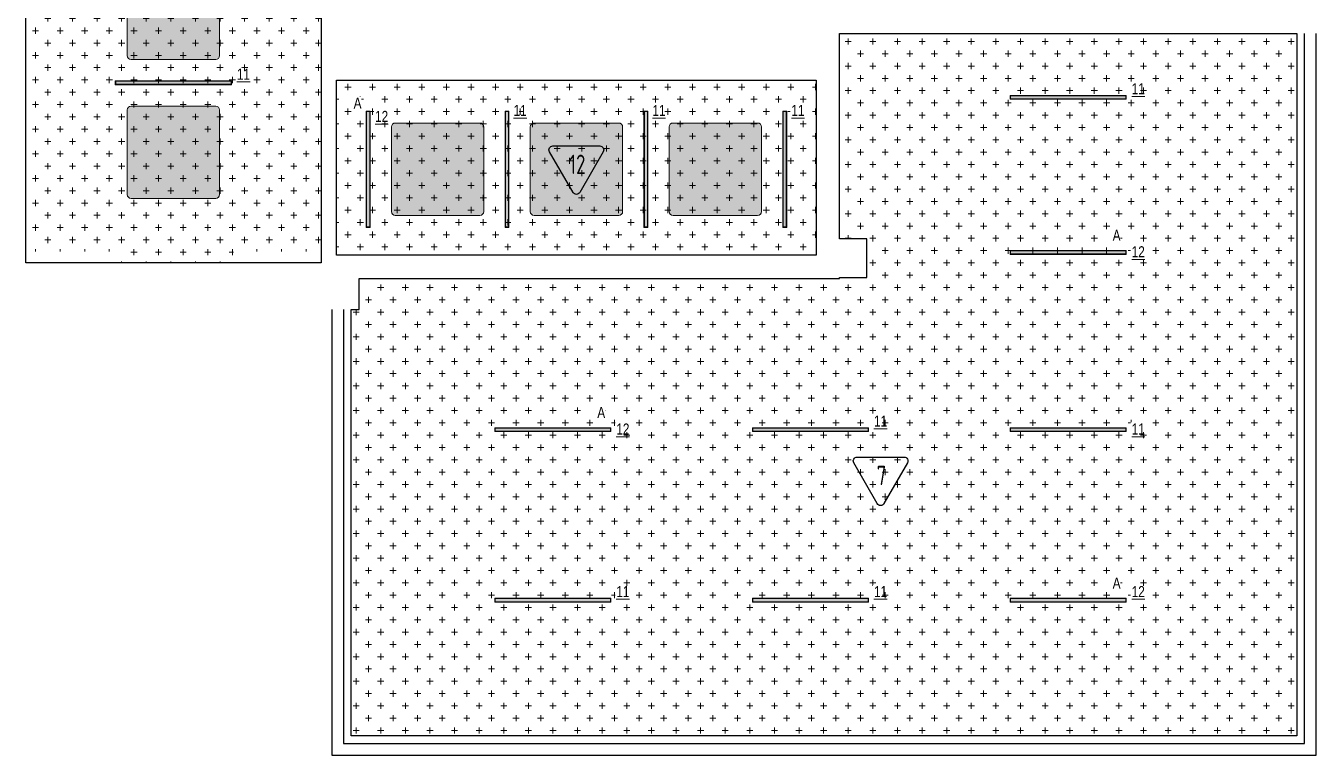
# Model space of a CAD drawing. Header units: millimetres. Extents: x -547274 to 397870, y -45599 to 141350.
# Drawn here: x -160139 to -143489, y 55306 to 64716 of the extents above; entities that cross this region are included whole.
import ezdxf

# ---------------------------------------------------------------- set-up
doc = ezdxf.new("R2010")
doc.units = ezdxf.units.MM
for name, color, linetype, lineweight in [('_ЭОМ_ОБЩ_Освещение_текст тип светильника', 172, 'Continuous', 50), ('_ЭОМ_светильник А', 1, 'Continuous', 35), ('_ЭОМ_светильник Р', 4, 'Continuous', 35), ('АР_Потолки_Штриховка', 252, 'Continuous', 0)]:
    doc.layers.add(name, color=color, linetype=linetype, lineweight=lineweight)
for name, color, linetype, lineweight, true_color in [('АР_Потолок_RAL 095 85 40', 7, 'Continuous', 5, 0xddc87a), ('АР_Потолок_RAL 100 70 20', 7, 'Continuous', 5, 0xb3ac85), ('АР_Потолок_Покраска', 7, 'Continuous', 5, 0x007399), ('АР_Потолок_Текстура дерево', 7, 'Continuous', 5, 0xe7bf8e)]:
    doc.layers.add(name, color=color, linetype=linetype, lineweight=lineweight, true_color=true_color)
doc.styles.add('ISOCPEUR', font='isocpeur.ttf', dxfattribs={"height": 799.9999999999999})
doc.styles.add('ГОСТ', font='cad.shx', dxfattribs={"width": 0.8})

# ---------------------------------------------------------------- blocks, each defined once
blk = doc.blocks.new('RVE-PLS5070-1500-P')
at = {"color": 0, "linetype": 'ByBlock', "lineweight": -2, "ltscale": 40}
for points in [[(750, -25), (-750, -25), (-750, 25), (750, 25)], [(745, -20), (-745, -20), (-745, 20), (745, 20)]]:
    blk.add_lwpolyline(points, close=True, dxfattribs=at)

msp = doc.modelspace()

# ---------------------------------------------------------------- hatches: boundary and pattern name
at = {"layer": 'АР_Потолки_Штриховка', "ltscale": 100, "true_color": 0xf8f6b0}
h = msp.add_hatch(color=51, dxfattribs=at)
h.dxf.hatch_style = 1
h.paths.add_polyline_path([(-157488.8534946668, 64000.68246216755), (-158978.8534946668, 64000.68246216755), (-158978.8534946668, 63960.68246216755), (-157488.8534946668, 63960.68246216755)])
h = msp.add_hatch(color=51, dxfattribs=at)
h.dxf.hatch_style = 1
h.paths.add_polyline_path([(-145943.7696302623, 63812.16573036526), (-147433.7696302623, 63812.16573036526), (-147433.7696302623, 63772.16573036526), (-145943.7696302623, 63772.16573036526)])
h = msp.add_hatch(color=51, dxfattribs=at)
h.dxf.hatch_style = 1
h.paths.add_polyline_path([(-155741.8535068263, 63610.68249285308), (-155741.8535068263, 62120.68249285308), (-155701.8535068263, 62120.68249285308), (-155701.8535068263, 63610.68249285308)])
h = msp.add_hatch(color=51, dxfattribs=at)
h.dxf.hatch_style = 1
h.paths.add_polyline_path([(-153949.8535068263, 63610.68249285308), (-153949.8535068263, 62120.68249285308), (-153909.8535068263, 62120.68249285308), (-153909.8535068263, 63610.68249285308)])
h = msp.add_hatch(color=51, dxfattribs=at)
h.dxf.hatch_style = 1
h.paths.add_polyline_path([(-152157.8535068263, 63610.68249285308), (-152157.8535068263, 62120.68249285308), (-152117.8535068263, 62120.68249285308), (-152117.8535068263, 63610.68249285308)])
h = msp.add_hatch(color=51, dxfattribs=at)
h.dxf.hatch_style = 1
h.paths.add_polyline_path([(-150365.8535068263, 63610.68249285308), (-150365.8535068263, 62120.68249285308), (-150325.8535068263, 62120.68249285308), (-150325.8535068263, 63610.68249285308)])
h = msp.add_hatch(color=51, dxfattribs=at)
h.dxf.hatch_style = 1
h.paths.add_polyline_path([(-145943.7696302623, 61812.16573036526), (-147433.7696302623, 61812.16573036526), (-147433.7696302623, 61772.16573036526), (-145943.7696302623, 61772.16573036526)])
h = msp.add_hatch(color=51, dxfattribs=at)
h.dxf.hatch_style = 1
h.paths.add_polyline_path([(-152593.8535030116, 59525.6824583462), (-154083.8535030116, 59525.6824583462), (-154083.8535030116, 59485.6824583462), (-152593.8535030116, 59485.6824583462)])
h = msp.add_hatch(color=51, dxfattribs=at)
h.dxf.hatch_style = 1
h.paths.add_polyline_path([(-149268.8115666369, 59525.6824583462), (-150758.8115666369, 59525.6824583462), (-150758.8115666369, 59485.6824583462), (-149268.8115666369, 59485.6824583462)])
h = msp.add_hatch(color=51, dxfattribs=at)
h.dxf.hatch_style = 1
h.paths.add_polyline_path([(-145943.7696302623, 59525.6824583462), (-147433.7696302623, 59525.6824583462), (-147433.7696302623, 59485.6824583462), (-145943.7696302623, 59485.6824583462)])
h = msp.add_hatch(color=51, dxfattribs=at)
h.dxf.hatch_style = 1
h.paths.add_polyline_path([(-152593.8535030116, 57325.6824583462), (-154083.8535030116, 57325.6824583462), (-154083.8535030116, 57285.6824583462), (-152593.8535030116, 57285.6824583462)])
h = msp.add_hatch(color=51, dxfattribs=at)
h.dxf.hatch_style = 1
h.paths.add_polyline_path([(-149268.8115666369, 57325.6824583462), (-150758.8115666369, 57325.6824583462), (-150758.8115666369, 57285.6824583462), (-149268.8115666369, 57285.6824583462)])
h = msp.add_hatch(color=51, dxfattribs=at)
h.dxf.hatch_style = 1
h.paths.add_polyline_path([(-145943.7696302623, 57325.6824583462), (-147433.7696302623, 57325.6824583462), (-147433.7696302623, 57285.6824583462), (-145943.7696302623, 57285.6824583462)])
at = {"layer": 'АР_Потолок_RAL 100 70 20', "transparency": 33554687}
h = msp.add_hatch(color=256, dxfattribs=at)
h.dxf.hatch_style = 1
h.paths.add_polyline_path([(-157687.8535030115, 64280.68245835285, 0.4142135623730951), (-157637.8535030115, 64330.68245835285), (-157637.8535030115, 65422.68245835285, 0.4142135623730951), (-157687.8535030115, 65472.68245835285), (-158779.8535030115, 65472.68245835285, 0.4142135623730951), (-158829.8535030115, 65422.68245835285), (-158829.8535030115, 64330.68245835285, 0.4142135623730951), (-158779.8535030115, 64280.68245835285)])
at = {"layer": 'АР_Потолок_Покраска'}
h = msp.add_hatch(dxfattribs=at)
h.set_pattern_fill('CROSS', color=256, scale=25)
h.set_pattern_definition([(0, (-391511.0040916806, 37664.41154646364), (158.75, 158.75), [79.375, -238.125]), (90, (-391471.3165916806, 37624.72404646364), (-158.75, 158.75), [79.375, -238.125])])
h.paths.add_polyline_path([(-160138.8535030116, 75185.87241144881), (-156328.8535030116, 75185.87241144881), (-156328.8535030115, 61804.8499425003), (-157458.8535030115, 61804.84994250044), (-157458.8535030115, 61655.68245835241), (-159013.8535030111, 61660.26620043191), (-159013.8535030111, 61804.8499425003), (-160138.8535030113, 61804.84994250044), (-160138.8535030112, 72481.74042382564), (-160138.8535030115, 73985.84277374753)])
h = msp.add_hatch(dxfattribs=at)
h.set_pattern_fill('CROSS', color=256, scale=25)
h.set_pattern_definition([(0, (-404677.7731543427, 50385.22677452803), (158.75, 158.75), [79.375, -238.125]), (90, (-404638.0856543427, 50345.53927452803), (-158.75, 158.75), [79.375, -238.125])])
h.paths.add_polyline_path([(-149638.8535030115, 64615.68245835253), (-143738.8535030117, 64615.68237634604), (-143738.8535030115, 55555.68245835247), (-155938.8535030115, 55555.68245835247), (-155938.8535030116, 61055.68245833961), (-155838.8533329405, 61055.68245833961), (-155838.8533329405, 61455.68245835252), (-149638.8535030115, 61455.68245835248), (-149638.5180120141, 61468.64900237776), (-149288.517841943, 61468.64900237776), (-149288.517841943, 61968.64900237785), (-149638.5180120141, 61968.64900237785)])
h = msp.add_hatch(dxfattribs=at)
h.set_pattern_fill('CROSS', color=256, scale=25)
h.set_pattern_definition([(0, (-388590.5500732778, 25984.5621657731), (158.75, 158.75), [79.375, -238.125]), (90, (-388550.8625732778, 25944.8746657731), (-158.75, 158.75), [79.375, -238.125])])
h.paths.add_polyline_path([(-156128.8535030117, 64015.6825106644), (-149938.8535030116, 64015.68251066428), (-149938.8535030115, 61755.68245835253), (-156128.8535030116, 61755.68245835253)])
at = {"layer": 'АР_Потолок_Текстура дерево', "transparency": 33554687}
h = msp.add_hatch(color=256, dxfattribs=at)
h.dxf.hatch_style = 1
h.paths.add_polyline_path([(-158779.8535030115, 63680.68245835285, 0.4142135623730951), (-158829.8535030115, 63630.68245835285), (-158829.8535030115, 62538.68245835285, 0.4142135623730951), (-158779.8535030115, 62488.68245835285), (-157687.8535030115, 62488.68245835285, 0.4142135623730951), (-157637.8535030115, 62538.68245835285), (-157637.8535030115, 63630.68245835285, 0.4142135623730951), (-157687.8535030115, 63680.68245835285)])

# ---------------------------------------------------------------- linework, layer by layer
for points in [[(-160138.8535030115, 75185.87241144881), (-156328.8535030115, 75185.87241144881), (-156328.8535030115, 61655.68245835241), (-160138.8535030113, 61655.68245835241), (-160138.8535030112, 72481.74042382564), (-160138.8535030115, 74865.68245835253)], [(-149638.8535030115, 64615.68245835253), (-143738.8535030117, 64615.68237634604), (-143738.8535030115, 55555.68245835247), (-155938.8535030115, 55555.68245835247), (-155938.8535030116, 61055.68245833961), (-155838.8533329405, 61055.68245833961), (-155838.8533329405, 61455.68245835252), (-149638.8535030115, 61455.68245835248), (-149638.5180120141, 61468.64900237776), (-149288.517841943, 61468.64900237776), (-149288.517841943, 61968.64900237785), (-149638.5180120141, 61968.64900237785)], [(-156128.8535030117, 64015.6825106644), (-149938.8535030116, 64015.68251066428), (-149938.8535030115, 61755.68245835253), (-156128.8535030116, 61755.68245835253)]]:
    msp.add_lwpolyline(points, close=True)
for points in [[(-156188.8535030116, 61055.68245833961), (-156188.8535030111, 55305.68245835247), (-143488.8535030115, 55305.68245835199), (-143488.8535030115, 64615.68245835253)], [(-156038.8535030116, 61055.68245833962), (-156038.8535030111, 55455.68245835246), (-143638.8535030115, 55455.682458352), (-143638.8535030115, 64615.68245835253)]]:
    msp.add_lwpolyline(points)
for points in [[(-153338.0795247783, 63165.63701605884), (-152731.8615844478, 63165.63701605884, -0.5773494962845065), (-152688.5603349437, 63090.63725340454), (-152991.6692197551, 62565.63726520626, -0.5773541042744643), (-153078.2720477809, 62565.63726520626), (-153381.3807094325, 63090.63686788169, -0.5773491286020777), (-153338.0795247783, 63165.63701605884, -1.710881644036777e-06)], [(-153338.0795247784, 63165.63701605885), (-152731.8615844478, 63165.63701605885, -0.5773494962845065), (-152688.5603349438, 63090.63725340454), (-152991.6692197552, 62565.63726520626, -0.5773541042744643), (-153078.272047781, 62565.63726520626), (-153381.3807094326, 63090.6368678817, -0.5773491286020777), (-153338.0795247784, 63165.63701605885, -1.710881644036777e-06)], [(-149412.1351789659, 59151.62570657721), (-148805.9172382365, 59151.62570657698, -0.5773494962845065), (-148762.6159891196, 59076.62594388134), (-149065.7248736362, 58551.62595567315, -0.5773541042744643), (-149152.3277016476, 58551.62595567315), (-149455.4363636114, 59076.62555840984, -0.5773491286020777), (-149412.1351789659, 59151.62570657721, -1.710881644036777e-06)]]:
    msp.add_lwpolyline(points, format="xyb")
at = {"layer": 'АР_Потолки_Штриховка', "color": 18, "ltscale": 100, "true_color": 0x000000}
for points in [[(-158779.8535030115, 65472.68245835285), (-157687.8535030115, 65472.68245835285, -0.414213562373095), (-157637.8535030115, 65422.68245835285), (-157637.8535030115, 64330.68245835285, -0.414213562373095), (-157687.8535030115, 64280.68245835285), (-158779.8535030115, 64280.68245835285, -0.414213562373095), (-158829.8535030115, 64330.68245835285), (-158829.8535030115, 65422.68245835285, -0.414213562373095)], [(-158779.8535030115, 63680.68245835285), (-157687.8535030115, 63680.68245835285, -0.414213562373095), (-157637.8535030115, 63630.68245835285), (-157637.8535030115, 62538.68245835285, -0.414213562373095), (-157687.8535030115, 62488.68245835285), (-158779.8535030115, 62488.68245835285, -0.414213562373095), (-158829.8535030115, 62538.68245835285), (-158829.8535030115, 63630.68245835285, -0.414213562373095)]]:
    msp.add_lwpolyline(points, format="xyb", close=True, dxfattribs=at)
for points in [[(-157483.8534946668, 64005.68246216755), (-158983.8534946668, 64005.68246216755), (-158983.8534946668, 63955.68246216755), (-157483.8534946668, 63955.68246216755)], [(-157488.8534946668, 64000.68246216755), (-158978.8534946668, 64000.68246216755), (-158978.8534946668, 63960.68246216755), (-157488.8534946668, 63960.68246216755)], [(-145938.7696302623, 63817.16573036526), (-147438.7696302623, 63817.16573036526), (-147438.7696302623, 63767.16573036526), (-145938.7696302623, 63767.16573036526)], [(-145943.7696302623, 63812.16573036526), (-147433.7696302623, 63812.16573036526), (-147433.7696302623, 63772.16573036526), (-145943.7696302623, 63772.16573036526)], [(-155746.8535068263, 63615.68249285308), (-155746.8535068263, 62115.68249285308), (-155696.8535068263, 62115.68249285308), (-155696.8535068263, 63615.68249285308)], [(-155741.8535068263, 63610.68249285308), (-155741.8535068263, 62120.68249285308), (-155701.8535068263, 62120.68249285308), (-155701.8535068263, 63610.68249285308)], [(-153954.8535068263, 63615.68249285308), (-153954.8535068263, 62115.68249285308), (-153904.8535068263, 62115.68249285308), (-153904.8535068263, 63615.68249285308)], [(-153949.8535068263, 63610.68249285308), (-153949.8535068263, 62120.68249285308), (-153909.8535068263, 62120.68249285308), (-153909.8535068263, 63610.68249285308)], [(-152162.8535068263, 63615.68249285308), (-152162.8535068263, 62115.68249285308), (-152112.8535068263, 62115.68249285308), (-152112.8535068263, 63615.68249285308)], [(-152157.8535068263, 63610.68249285308), (-152157.8535068263, 62120.68249285308), (-152117.8535068263, 62120.68249285308), (-152117.8535068263, 63610.68249285308)], [(-150370.8535068263, 63615.68249285308), (-150370.8535068263, 62115.68249285308), (-150320.8535068263, 62115.68249285308), (-150320.8535068263, 63615.68249285308)], [(-150365.8535068263, 63610.68249285308), (-150365.8535068263, 62120.68249285308), (-150325.8535068263, 62120.68249285308), (-150325.8535068263, 63610.68249285308)], [(-145938.7696302623, 61817.16573036526), (-147438.7696302623, 61817.16573036526), (-147438.7696302623, 61767.16573036526), (-145938.7696302623, 61767.16573036526)], [(-145943.7696302623, 61812.16573036526), (-147433.7696302623, 61812.16573036526), (-147433.7696302623, 61772.16573036526), (-145943.7696302623, 61772.16573036526)], [(-152588.8535030116, 59530.6824583462), (-154088.8535030116, 59530.6824583462), (-154088.8535030116, 59480.6824583462), (-152588.8535030116, 59480.6824583462)], [(-152593.8535030116, 59525.6824583462), (-154083.8535030116, 59525.6824583462), (-154083.8535030116, 59485.6824583462), (-152593.8535030116, 59485.6824583462)], [(-149263.8115666369, 59530.6824583462), (-150763.8115666369, 59530.6824583462), (-150763.8115666369, 59480.6824583462), (-149263.8115666369, 59480.6824583462)], [(-149268.8115666369, 59525.6824583462), (-150758.8115666369, 59525.6824583462), (-150758.8115666369, 59485.6824583462), (-149268.8115666369, 59485.6824583462)], [(-145938.7696302623, 59530.6824583462), (-147438.7696302623, 59530.6824583462), (-147438.7696302623, 59480.6824583462), (-145938.7696302623, 59480.6824583462)], [(-145943.7696302623, 59525.6824583462), (-147433.7696302623, 59525.6824583462), (-147433.7696302623, 59485.6824583462), (-145943.7696302623, 59485.6824583462)], [(-152588.8535030116, 57330.6824583462), (-154088.8535030116, 57330.6824583462), (-154088.8535030116, 57280.6824583462), (-152588.8535030116, 57280.6824583462)], [(-152593.8535030116, 57325.6824583462), (-154083.8535030116, 57325.6824583462), (-154083.8535030116, 57285.6824583462), (-152593.8535030116, 57285.6824583462)], [(-149263.8115666369, 57330.6824583462), (-150763.8115666369, 57330.6824583462), (-150763.8115666369, 57280.6824583462), (-149263.8115666369, 57280.6824583462)], [(-149268.8115666369, 57325.6824583462), (-150758.8115666369, 57325.6824583462), (-150758.8115666369, 57285.6824583462), (-149268.8115666369, 57285.6824583462)], [(-145938.7696302623, 57330.6824583462), (-147438.7696302623, 57330.6824583462), (-147438.7696302623, 57280.6824583462), (-145938.7696302623, 57280.6824583462)], [(-145943.7696302623, 57325.6824583462), (-147433.7696302623, 57325.6824583462), (-147433.7696302623, 57285.6824583462), (-145943.7696302623, 57285.6824583462)]]:
    msp.add_lwpolyline(points, close=True, dxfattribs=at)
at = {"layer": 'АР_Потолки_Штриховка', "color": 18, "lineweight": 18, "ltscale": 100, "true_color": 0x000000}
for points in [[(-157483.8534946667, 64005.68246216755), (-158983.8534946667, 64005.68246216755), (-158983.8534946667, 63955.68246216755), (-157483.8534946667, 63955.68246216755)], [(-157488.8534946667, 64000.68246216755), (-158978.8534946667, 64000.68246216755), (-158978.8534946667, 63960.68246216755), (-157488.8534946667, 63960.68246216755)], [(-145938.7696302622, 63817.16573036523), (-147438.7696302622, 63817.16573036523), (-147438.7696302622, 63767.16573036523), (-145938.7696302622, 63767.16573036523)], [(-145943.7696302622, 63812.16573036523), (-147433.7696302622, 63812.16573036523), (-147433.7696302622, 63772.16573036523), (-145943.7696302622, 63772.16573036523)], [(-155746.8535068263, 63615.68249285306), (-155746.8535068263, 62115.68249285306), (-155696.8535068263, 62115.68249285306), (-155696.8535068263, 63615.68249285306)], [(-155741.8535068263, 63610.68249285306), (-155741.8535068263, 62120.68249285306), (-155701.8535068263, 62120.68249285306), (-155701.8535068263, 63610.68249285306)], [(-153954.8535068263, 63615.68249285306), (-153954.8535068263, 62115.68249285306), (-153904.8535068263, 62115.68249285306), (-153904.8535068263, 63615.68249285306)], [(-153949.8535068263, 63610.68249285306), (-153949.8535068263, 62120.68249285306), (-153909.8535068263, 62120.68249285306), (-153909.8535068263, 63610.68249285306)], [(-152162.8535068263, 63615.68249285306), (-152162.8535068263, 62115.68249285306), (-152112.8535068263, 62115.68249285306), (-152112.8535068263, 63615.68249285306)], [(-152157.8535068263, 63610.68249285306), (-152157.8535068263, 62120.68249285306), (-152117.8535068263, 62120.68249285306), (-152117.8535068263, 63610.68249285306)], [(-150370.8535068263, 63615.68249285306), (-150370.8535068263, 62115.68249285306), (-150320.8535068263, 62115.68249285306), (-150320.8535068263, 63615.68249285306)], [(-150365.8535068263, 63610.68249285306), (-150365.8535068263, 62120.68249285306), (-150325.8535068263, 62120.68249285306), (-150325.8535068263, 63610.68249285306)], [(-145938.7696302622, 61817.16573036523), (-147438.7696302622, 61817.16573036523), (-147438.7696302622, 61767.16573036523), (-145938.7696302622, 61767.16573036523)], [(-145943.7696302622, 61812.16573036523), (-147433.7696302622, 61812.16573036523), (-147433.7696302622, 61772.16573036523), (-145943.7696302622, 61772.16573036523)], [(-152588.8535030116, 59530.68245834616), (-154088.8535030116, 59530.68245834616), (-154088.8535030116, 59480.68245834616), (-152588.8535030116, 59480.68245834616)], [(-152593.8535030116, 59525.68245834616), (-154083.8535030116, 59525.68245834616), (-154083.8535030116, 59485.68245834616), (-152593.8535030116, 59485.68245834616)], [(-149263.8115666369, 59530.68245834616), (-150763.8115666369, 59530.68245834616), (-150763.8115666369, 59480.68245834616), (-149263.8115666369, 59480.68245834616)], [(-149268.8115666369, 59525.68245834616), (-150758.8115666369, 59525.68245834616), (-150758.8115666369, 59485.68245834616), (-149268.8115666369, 59485.68245834616)], [(-145938.7696302622, 59530.68245834616), (-147438.7696302622, 59530.68245834616), (-147438.7696302622, 59480.68245834616), (-145938.7696302622, 59480.68245834616)], [(-145943.7696302622, 59525.68245834616), (-147433.7696302622, 59525.68245834616), (-147433.7696302622, 59485.68245834616), (-145943.7696302622, 59485.68245834616)], [(-152588.8535030116, 57330.68245834616), (-154088.8535030116, 57330.68245834616), (-154088.8535030116, 57280.68245834616), (-152588.8535030116, 57280.68245834616)], [(-152593.8535030116, 57325.68245834616), (-154083.8535030116, 57325.68245834616), (-154083.8535030116, 57285.68245834616), (-152593.8535030116, 57285.68245834616)], [(-149263.8115666369, 57330.68245834616), (-150763.8115666369, 57330.68245834616), (-150763.8115666369, 57280.68245834616), (-149263.8115666369, 57280.68245834616)], [(-149268.8115666369, 57325.68245834616), (-150758.8115666369, 57325.68245834616), (-150758.8115666369, 57285.68245834616), (-149268.8115666369, 57285.68245834616)], [(-145938.7696302622, 57330.68245834616), (-147438.7696302622, 57330.68245834616), (-147438.7696302622, 57280.68245834616), (-145938.7696302622, 57280.68245834616)], [(-145943.7696302622, 57325.68245834616), (-147433.7696302622, 57325.68245834616), (-147433.7696302622, 57285.68245834616), (-145943.7696302622, 57285.68245834616)]]:
    msp.add_lwpolyline(points, close=True, dxfattribs=at)

# ---------------------------------------------------------------- block references
at = {"layer": '_ЭОМ_светильник А', "color": 18, "lineweight": 18, "ltscale": 100, "true_color": 0x000000, "rotation": 270}
msp.add_blockref('RVE-PLS5070-1500-P', (-155721.8535068263, 62865.68249285306), dxfattribs=at)
at = {"layer": '_ЭОМ_светильник Р', "color": 18, "lineweight": 18, "ltscale": 100, "true_color": 0x000000, "rotation": 89.99999999999997}
for p in [(-153929.8535068263, 62865.68249285306), (-152137.8535068263, 62865.68249285306), (-150345.8535068263, 62865.68249285306)]:
    msp.add_blockref('RVE-PLS5070-1500-P', p, dxfattribs=at)

# ---------------------------------------------------------------- texts
at = {"char_height": 250, "width": 294.3337657886732, "attachment_point": 1, "style": 'ISOCPEUR'}
for s, insert in [('{\\W0.7;12}', (-153126.0131137599, 63053.55498051731)), ('{\\W0.7;12}', (-153126.01311376, 63053.55498051731)), ('{\\W0.7;7}', (-149158.4429408382, 59039.54367105807))]:
    msp.add_mtext(s, dxfattribs=dict(at, insert=insert))

# ---------------------------------------------------------------- next in the draw order: texts
at = {"layer": '_ЭОМ_ОБЩ_Освещение_текст тип светильника', "color": 18, "lineweight": 18, "ltscale": 40, "true_color": 0x000000, "char_height": 142.1875, "width": 55.871829552576, "attachment_point": 1, "style": 'ГОСТ', "bg_fill": 3, "box_fill_scale": 1.1, "bg_fill_color": 256, "bg_fill_transparency": 0}
for s, insert in [('{\\L11}', (-157414.8515697795, 64162.33532778625)), ('{\\L11}', (-145869.7677053749, 63973.81859598393)), ('{\\L12}', (-155632.2438013097, 63618.20138730065, 5.000000000000015e-09)), ('{\\L11}', (-153845.0170529522, 63694.6857125097)), ('{\\L11}', (-152053.0170529522, 63694.6857125097)), ('{\\L11}', (-150261.0170529522, 63694.6857125097)), ('{\\L12}', (-145869.7677053749, 61871.65563035037)), ('{\\L11}', (-149194.8096417497, 59687.33532396486)), ('{\\L12}', (-152519.8515781244, 59585.1723583313)), ('{\\L11}', (-145869.7677053749, 59585.1723583313)), ('{\\L11}', (-152519.8515781244, 57487.33532396486)), ('{\\L11}', (-149194.8096417497, 57487.33532396486)), ('{\\L12}', (-145869.7677053749, 57487.33532396486))]:
    msp.add_mtext(s, dxfattribs=dict(at, insert=insert))
at = {"layer": '_ЭОМ_светильник А', "color": 18, "lineweight": 18, "ltscale": 100, "true_color": 0x000000, "char_height": 142.1875, "width": 86.04374658316377, "attachment_point": 1, "style": 'ГОСТ', "bg_fill": 3, "box_fill_scale": 1.1, "bg_fill_color": 256, "bg_fill_transparency": 0}
for insert in [(-155908.4709831838, 63789.39023340095), (-146114.616421947, 62084.14786356236), (-152764.7002946965, 59797.66459154329), (-146114.616421947, 57597.66459154329)]:
    msp.add_mtext('А', dxfattribs=dict(at, insert=insert))

# ---------------------------------------------------------------- next in the draw order: hatches: boundary and pattern name
at = {"layer": 'АР_Потолок_RAL 095 85 40', "transparency": 33554687}
h = msp.add_hatch(color=256, dxfattribs=at)
h.dxf.hatch_style = 1
h.paths.add_polyline_path([(-152437.8535030117, 63411.68248450844, 0.4142135623730951), (-152487.8535030117, 63461.68248450844), (-153579.8535030117, 63461.68248450844, 0.4142135623730951), (-153629.8535030117, 63411.68248450844), (-153629.8535030117, 62319.68248450844, 0.4142135623730951), (-153579.8535030117, 62269.68248450844), (-152487.8535030117, 62269.68248450844, 0.4142135623730951), (-152437.8535030117, 62319.68248450844)])
at = {"layer": 'АР_Потолок_RAL 100 70 20', "transparency": 33554687}
h = msp.add_hatch(color=256, dxfattribs=at)
h.dxf.hatch_style = 1
h.paths.add_polyline_path([(-154229.8535030117, 63411.68248450844, 0.4142135623730951), (-154279.8535030117, 63461.68248450844), (-155371.8535030117, 63461.68248450844, 0.4142135623730951), (-155421.8535030117, 63411.68248450844), (-155421.8535030117, 62319.68248450844, 0.4142135623730951), (-155371.8535030117, 62269.68248450844), (-154279.8535030117, 62269.68248450844, 0.4142135623730951), (-154229.8535030117, 62319.68248450844)])
at = {"layer": 'АР_Потолок_Текстура дерево', "transparency": 33554687}
h = msp.add_hatch(color=256, dxfattribs=at)
h.dxf.hatch_style = 1
h.paths.add_polyline_path([(-150645.8535030117, 63411.68248450844, 0.4142135623730951), (-150695.8535030117, 63461.68248450844), (-151787.8535030117, 63461.68248450844, 0.4142135623730951), (-151837.8535030117, 63411.68248450844), (-151837.8535030117, 62319.68248450844, 0.4142135623730951), (-151787.8535030117, 62269.68248450844), (-150695.8535030117, 62269.68248450844, 0.4142135623730951), (-150645.8535030117, 62319.68248450844)])

# ---------------------------------------------------------------- next in the draw order: linework, layer by layer
at = {"layer": 'АР_Потолки_Штриховка', "color": 18, "lineweight": 18, "ltscale": 100, "true_color": 0x000000}
for points in [[(-155421.8535030117, 62319.68248450844), (-155421.8535030117, 63411.68248450844, -0.414213562373095), (-155371.8535030117, 63461.68248450844), (-154279.8535030117, 63461.68248450844, -0.414213562373095), (-154229.8535030117, 63411.68248450844), (-154229.8535030117, 62319.68248450844, -0.414213562373095), (-154279.8535030117, 62269.68248450844), (-155371.8535030117, 62269.68248450844, -0.414213562373095)], [(-153629.8535030117, 62319.68248450844), (-153629.8535030117, 63411.68248450844, -0.414213562373095), (-153579.8535030117, 63461.68248450844), (-152487.8535030117, 63461.68248450844, -0.414213562373095), (-152437.8535030117, 63411.68248450844), (-152437.8535030117, 62319.68248450844, -0.414213562373095), (-152487.8535030117, 62269.68248450844), (-153579.8535030117, 62269.68248450844, -0.414213562373095)], [(-151837.8535030117, 62319.68248450844), (-151837.8535030117, 63411.68248450844, -0.414213562373095), (-151787.8535030117, 63461.68248450844), (-150695.8535030117, 63461.68248450844, -0.414213562373095), (-150645.8535030117, 63411.68248450844), (-150645.8535030117, 62319.68248450844, -0.414213562373095), (-150695.8535030117, 62269.68248450844), (-151787.8535030117, 62269.68248450844, -0.414213562373095)]]:
    msp.add_lwpolyline(points, format="xyb", close=True, dxfattribs=at)

# ---------------------------------------------------------------- next in the draw order: block references
at = {"layer": '_ЭОМ_светильник А', "color": 18, "lineweight": 18, "ltscale": 100, "true_color": 0x000000, "rotation": 180}
for p in [(-146688.7696302622, 61792.16573036523), (-153338.8535030116, 59505.68245834616), (-146688.7696302622, 57305.68245834616)]:
    msp.add_blockref('RVE-PLS5070-1500-P', p, dxfattribs=at)
at = {"layer": '_ЭОМ_светильник Р', "color": 18, "lineweight": 18, "ltscale": 100, "true_color": 0x000000, "rotation": 180}
for p in [(-158233.8534946667, 63980.68246216755), (-146688.7696302622, 63792.16573036523), (-150013.8115666369, 59505.68245834616), (-146688.7696302622, 59505.68245834616), (-153338.8535030116, 57305.68245834616), (-150013.8115666369, 57305.68245834616)]:
    msp.add_blockref('RVE-PLS5070-1500-P', p, dxfattribs=at)

doc.saveas('drawing.dxf')
